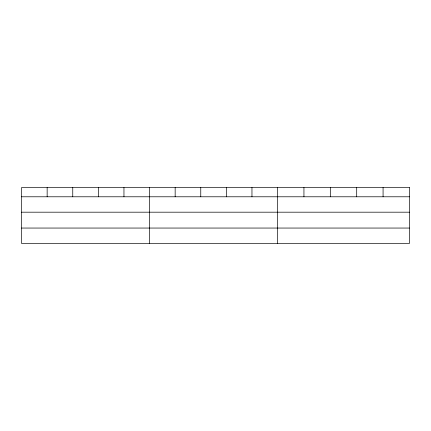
<?xml version="1.0" encoding="UTF-8"?>
<svg xmlns="http://www.w3.org/2000/svg" width="431" height="431" viewBox="0 0 431 431"><rect width="100%" height="100%" fill="white"/><g stroke="black" fill="none" stroke-linecap="round" stroke-linejoin="round"><path stroke-width="0.65" d="M21.55 196.784L409.45 196.784M21.55 212.187L409.45 212.187M21.55 228.053L409.45 228.053M383.073 187.55L383.073 196.784M356.696 187.55L356.696 196.784M330.318 187.55L330.318 196.784M303.941 187.55L303.941 196.784M277.564 187.55L277.564 243.45M251.963 187.55L251.963 196.784M226.361 187.55L226.361 196.784M200.76 187.55L200.76 196.784M175.158 187.55L175.158 196.784M149.557 187.55L149.557 243.45M123.956 187.55L123.956 196.784M98.354 187.55L98.354 196.784M72.753 187.55L72.753 196.784M47.151 187.55L47.151 196.784M409.45 187.55L21.55 187.55L21.55 243.45L409.45 243.45L409.45 187.55"/></g></svg>
